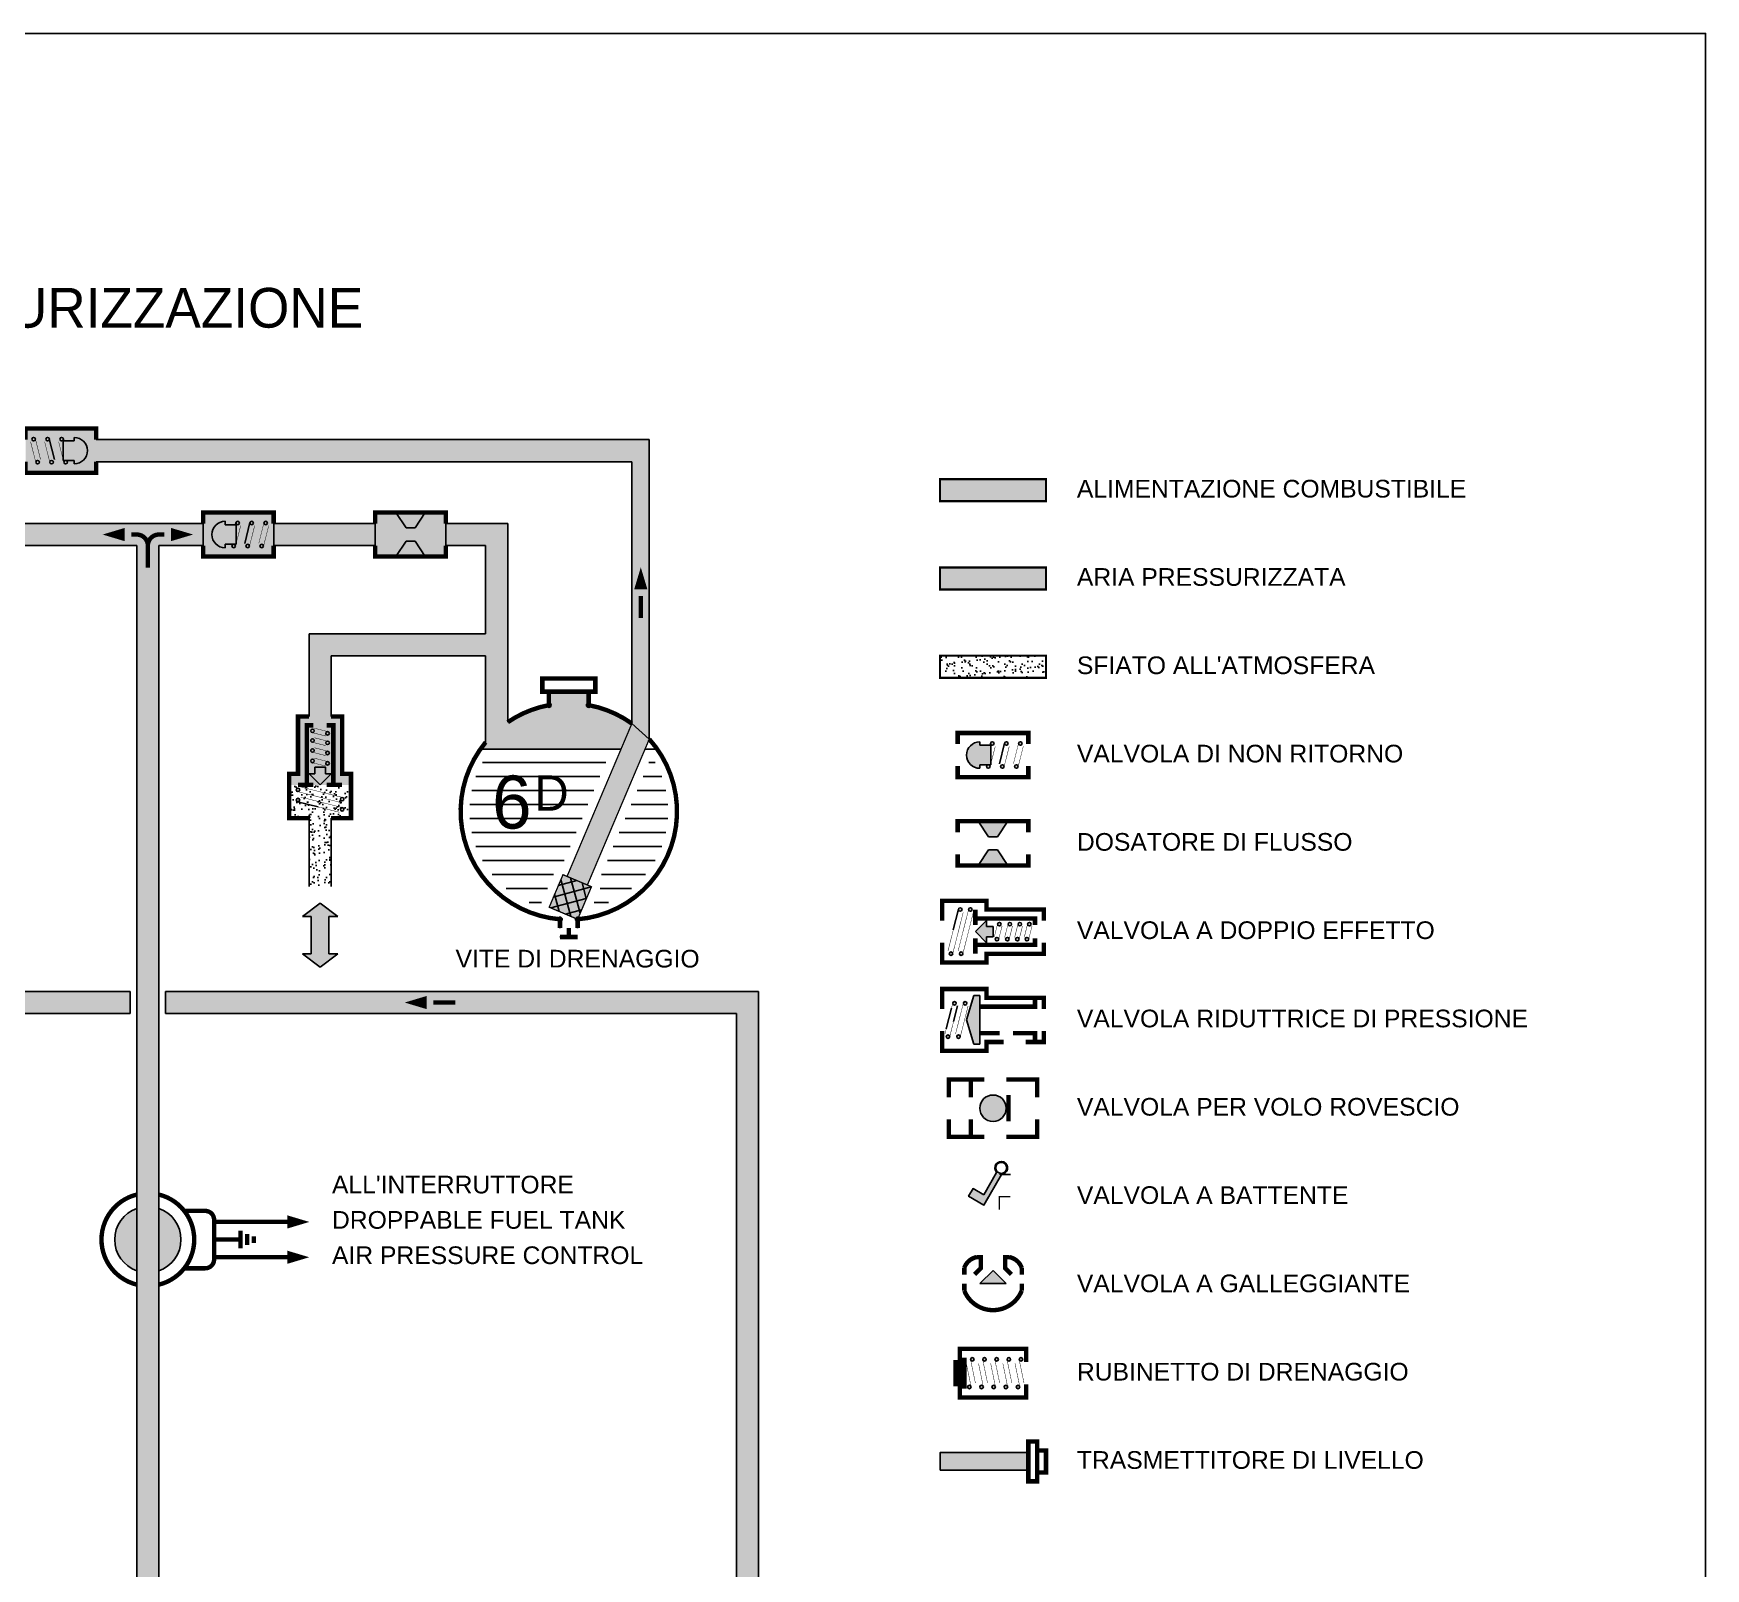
# Model space of a CAD drawing. Header units: millimetres. Extents: x 0 to 1060, y 0 to 730.
# Drawn here: x 681.3 to 1060, y 382.3 to 730 of the extents above; entities that cross this region are included whole.
import ezdxf
from ezdxf.enums import TextEntityAlignment as Align

# ---------------------------------------------------------------- set-up
doc = ezdxf.new("R2010")
doc.units = ezdxf.units.MM
doc.layers.add('ALIMENTAZIONE COMBUSTIBILE', color=1, linetype='Continuous')
doc.layers.add('ARIA PRESSURIZZATA', color=4, linetype='Continuous')
doc.styles.add('BOLT', font='FRADMCN.TTF', dxfattribs={"height": 4})
doc.styles.add('testo', font='ARIAL.TTF', dxfattribs={"height": 4})
doc.styles.add('TITOLO', font='', dxfattribs={"height": 4})
doc.styles.get('TITOLO').set_extended_font_data('Baskerville Old Face')
pattern_1 = [(307.5, (415.2522, 1375.854), (2.447066, 0.0800016), [0, -1.9304, 0, -2.159, 0, -2.06375]), (277.5, (415.2522, 1375.854), (3.584126, -2.247616), [0, -1.0414, 0, -1.7399, 0, -0.66675]), (237.5, (415.2522, 1377.4161), (0.007186, -3.954962), [0, -0.635, 0, -2.286, 0, -2.9845]), (227.5, (415.2522, 1377.416), (1.114647, -3.817782), [0, -0.3175, 0, -1.4986, 0, -1.7145])]

# ---------------------------------------------------------------- blocks, each defined once
blk = doc.blocks.new('VALVOLA DI NON RITORNO')
h = blk.add_hatch(color=256)
h.paths.add_polyline_path([(7.5, 2.2), (5, 2.2), (5, 3, 1), (5, -3), (5, -2.2), (7.46, -2.2), (7.5, -2.03)])
h.paths.add_polyline_path([(7.44, 2.6, 1), (8.24, 2.6, 1)])
h.paths.add_polyline_path([(7.34, -2.6, 1), (6.54, -2.6, 1)], flags=17)
h.paths.add_polyline_path([(10.52, -2.6, 1), (9.72, -2.6, 1)])
h.paths.add_polyline_path([(10.62, 2.6, 1), (11.42, 2.6, 1)])
h.paths.add_polyline_path([(13.79, 2.6, 1), (14.59, 2.6, 1)])
h.paths.add_polyline_path([(13.69, -2.6, 1), (12.89, -2.6, 1)])
for p, q in [((5, 3), (5, 2.2)), ((5, 2.2), (7.5, 2.2)), ((7.46, 2.7), (7.33, 2.2)), ((7.5, 2.2), (7.5, -2.2)), ((10.63, 2.7), (9.44, -2)), ((5, -2.2), (7.5, -2.2)), ((5, -2.2), (5, -3))]:
    blk.add_line(p, q)
for points, const_width in [([(0, 2.5), (0, 5), (16, 5), (16, 2.5)], 1), ([(7.46, 2.7), (7.33, 2.2)], 0.1), ([(7.33, -2.7), (8.52, 2)], 0.1), ([(10.63, 2.7), (9.44, -2)], 0.1), ([(10.5, -2.7), (11.69, 2)], 0.1), ([(13.8, 2.7), (12.62, -2)], 0.1), ([(13.68, -2.7), (14.87, 2)], 0.1), ([(0, -2.5), (0, -5), (16, -5), (16, -2.5)], 1)]:
    blk.add_lwpolyline(points, dxfattribs=dict(const_width=const_width))
for centre in [(7.84, 2.6), (11.02, 2.6), (14.19, 2.6), (6.94, -2.6), (10.12, -2.6), (13.29, -2.6)]:
    blk.add_circle(centre, 0.4)
blk.add_arc((5, 0), 3, 90, 270)
blk = doc.blocks.new('DOSATORE DI FLUSSO')
h = blk.add_hatch(color=256)
h.paths.add_polyline_path([(11.33, 5), (4.67, 5), (7, 1.5), (9, 1.5)])
h.paths.add_polyline_path([(7, -1.5), (4.67, -5), (11.33, -5), (9, -1.5)])
for p, q in [((4.67, 5), (7, 1.5)), ((9, 1.5), (11.33, 5)), ((7, 1.5), (9, 1.5)), ((4.67, -5), (7, -1.5)), ((7, -1.5), (9, -1.5)), ((9, -1.5), (11.33, -5))]:
    blk.add_line(p, q)
at = {"const_width": 1}
for points in [[(0, 2.5), (0, 5), (16, 5), (16, 2.5)], [(0, -2.5), (0, -5), (16, -5), (16, -2.5)]]:
    blk.add_lwpolyline(points, dxfattribs=at)
blk = doc.blocks.new('VALVOLA A DOPPIO EFFETTO')
h = blk.add_hatch(color=256)
h.paths.add_polyline_path([(4.48, 5, 1), (3.68, 5, 1)])
h.paths.add_polyline_path([(6.78, 5, 1), (5.98, 5, 1)])
h.paths.add_polyline_path([(4.68, -5, 1), (3.88, -5, 1)])
h.paths.add_polyline_path([(2.38, -5, 1), (1.58, -5, 1)])
blk.add_hatch(color=256).paths.add_polyline_path([(10, -1.2), (11.5, -1.2), (11.5, 0), (11.5, 1.2), (10, 1.2), (10, 2.5), (7.5, 0), (10, -2.5)])
h = blk.add_hatch(color=256)
h.paths.add_polyline_path([(13.34, 1.7, 1), (12.54, 1.7, 1)])
h.paths.add_polyline_path([(15.71, 1.7, 1), (14.91, 1.7, 1)])
h.paths.add_polyline_path([(17.97, 1.7, 1), (17.17, 1.7, 1)])
h.paths.add_polyline_path([(20.14, 1.7, 1), (19.34, 1.7, 1)])
h.paths.add_polyline_path([(19.58, -1.7, 1), (18.78, -1.7, 1)])
h.paths.add_polyline_path([(17.42, -1.7, 1), (16.62, -1.7, 1)])
h.paths.add_polyline_path([(15.15, -1.7, 1), (14.35, -1.7, 1)])
h.paths.add_polyline_path([(12.79, -1.7, 1), (11.99, -1.7, 1)])
for p, q in [((3.7, 5.1), (2.51, 0.4)), ((7.5, 0), (10, 2.5)), ((10, 2.5), (10, 1.2)), ((10, 1.2), (11.5, 1.2)), ((11.5, 1.2), (11.5, 0)), ((11.5, -1.2), (11.5, 0)), ((7.5, 0), (10, -2.5)), ((10, -1.2), (11.5, -1.2)), ((10, -2.5), (10, -1.2))]:
    blk.add_line(p, q)
for points, const_width in [([(0, 2.5), (0, 7), (10, 7), (10, 5), (23, 5), (23, 2.5)], 1), ([(3.7, 5.1), (1.3, -4.4)], 0.1), ([(2.38, -5), (4.76, 4.4)], 0.1), ([(5.99, 5.1), (3.59, -4.4)], 0.1), ([(4.68, -5), (7.05, 4.4)], 0.1), ([(7.5, 5), (7.5, 5), (7.5, 5), (7.5, 3), (21, 3), (21, 1.5)], 1), ([(7.5, 3), (7.5, 1.5)], 1), ([(12.55, 1.8), (11.77, -1.3)], 0.1), ([(12.77, -1.8), (13.56, 1.3)], 0.1), ([(14.92, 1.8), (14.14, -1.3)], 0.1), ([(15.14, -1.8), (15.92, 1.3)], 0.1), ([(17.18, 1.8), (16.4, -1.3)], 0.1), ([(17.4, -1.8), (18.19, 1.3)], 0.1), ([(19.35, 1.8), (18.57, -1.3)], 0.1), ([(19.57, -1.8), (20.35, 1.3)], 0.1), ([(0, -2.5), (0, -7), (10, -7), (10, -5), (23, -5), (23, -2.5)], 1), ([(7.5, -5), (7.5, -5), (7.5, -5), (7.5, -3), (21, -3), (21, -1.5)], 1), ([(7.5, -3), (7.5, -1.5)], 1)]:
    blk.add_lwpolyline(points, dxfattribs=dict(const_width=const_width))
for centre in [(4.08, 5), (6.38, 5), (12.94, 1.7), (15.31, 1.7), (17.57, 1.7), (19.74, 1.7), (12.39, -1.7), (14.75, -1.7), (17.02, -1.7), (19.18, -1.7), (1.98, -5), (4.28, -5)]:
    blk.add_circle(centre, 0.4)
blk = doc.blocks.new('VALVOLA RIDUTTRICE DI PRESSIONE')
h = blk.add_hatch(color=256)
h.paths.add_polyline_path([(2.39, 3.77, 1), (3.19, 3.77, 1)])
h.paths.add_polyline_path([(5.59, 3.77, 1), (4.79, 3.77, 1)])
h.paths.add_polyline_path([(4.09, -3.77, 1), (3.29, -3.77, 1)])
h.paths.add_polyline_path([(1.69, -3.77, 1), (0.89, -3.77, 1)])
blk.add_hatch(color=256).paths.add_polyline_path([(8.5, 0), (8.5, 5.5), (7.13, 5.5), (5.48, 0), (7.13, -5.5), (8.5, -5.5)])
for p, q in [((5.48, 0), (7.13, 5.5)), ((7.13, 5.5), (8.5, 5.5)), ((8.5, 5.5), (8.5, 0)), ((2.1, 2.7), (0.92, -2)), ((2.57, -0.35), (3.46, 3.17)), ((5.48, 0), (7.13, -5.5)), ((8.5, -5.5), (8.5, 0)), ((7.13, -5.5), (8.5, -5.5))]:
    blk.add_line(p, q)
for points, const_width in [([(0, 2.5), (0, 7), (10, 7), (10, 5), (23, 5), (23, 2.5)], 1), ([(2.4, 3.87), (0.62, -3.17)], 0.1), ([(4.8, 3.87), (3.02, -3.17)], 0.1), ([(8.5, 3), (8.5, 3), (8.5, 3), (8.5, 3), (21, 3), (21, 5)], 1), ([(1.68, -3.87), (3.46, 3.17)], 0.1), ([(4.08, -3.87), (5.86, 3.17)], 0.1), ([(0, -2.5), (0, -7), (10, -7), (10, -5), (13.9, -5)], 1), ([(8.5, -3), (8.5, -3), (8.5, -3), (8.5, -3), (13, -3)], 1), ([(16, -3), (21, -3), (21, -5)], 1), ([(18.9, -5), (23, -5), (23, -2.5)], 1)]:
    blk.add_lwpolyline(points, dxfattribs=dict(const_width=const_width))
for centre in [(2.79, 3.77), (5.19, 3.77), (1.29, -3.77), (3.69, -3.77)]:
    blk.add_circle(centre, 0.4)
blk = doc.blocks.new('VALVOLA PER VOLO ROVESCIO')
blk.add_hatch(color=256).paths.add_polyline_path([(7, 0, 1), (13, 0, 1)])
at = {"const_width": 1}
for points in [[(0, 2.5), (0, 6.5), (8, 6.5)], [(5, 2.5), (5, 6.46)], [(13, 6.5), (20, 6.5), (20, 2.5)], [(13.5, 3), (13.5, -3)], [(0, -2.5), (0, -6.5), (8, -6.5)], [(5, -2.5), (5, -6.46)], [(13, -6.5), (20, -6.5), (20, -2.5)]]:
    blk.add_lwpolyline(points, dxfattribs=at)
blk.add_circle((10, 0), 3)
blk = doc.blocks.new('VALVOLA A BATTENTE')
h = blk.add_hatch(color=256)
h.paths.add_polyline_path([(-6.04, 0.4), (-8.46, 1.8), (-9.46, 0.07), (-6, -1.93), (-2, 5), (-2.06, 5.04, 4.891271), (-3.11, 5.47)])
h.paths.add_polyline_path([(-3.32, 6.49, -1), (-0.82, 6.49, -1)], flags=16)
blk.add_line((-2, 5), (0, 5))
for points in [[(-2.06, 5.04), (-2, 5), (-6, -1.93), (-7.04, -1.33)], [(-6.04, 0.4), (-3.11, 5.47)], [(-6.04, 0.4), (-8.46, 1.8), (-9.46, 0.07), (-6, -1.93), (-5, -0.2)]]:
    blk.add_lwpolyline(points)
at = {"const_width": 0.3}
blk.add_lwpolyline([(0, 5), (-2.48, 5)], dxfattribs=at)
blk.add_lwpolyline([(0, 0, 0.3, 0.3, 0), (-2.48, 0, 0.3, 0.3, 0), (-2.48, -3, 0, 0, 0)], format="xyseb")
blk.add_circle((-2.07, 6.49), 1.25)
blk.add_arc((-2.07, 6.49), 1.45, 270.4503, 224.2317)
blk = doc.blocks.new('RUBINETTO DI DRENAGGIO')
h = blk.add_hatch(color=256)
h.paths.add_polyline_path([(3.21, 3.12, 1), (2.41, 3.12, 1)])
h.paths.add_polyline_path([(2.55, -3.12, 1), (1.75, -3.12, 1)])
h.paths.add_polyline_path([(5.31, -3.12, 1), (4.51, -3.12, 1)])
h.paths.add_polyline_path([(8.06, -3.12, 1), (7.26, -3.12, 1)])
h.paths.add_polyline_path([(10.02, -3.12, 1), (10.82, -3.12, 1)])
h.paths.add_polyline_path([(12.77, -3.12, 1), (13.57, -3.12, 1)])
h.paths.add_polyline_path([(13.43, 3.12, 1), (14.23, 3.12, 1)])
h.paths.add_polyline_path([(10.67, 3.12, 1), (11.47, 3.12, 1)])
h.paths.add_polyline_path([(8.72, 3.12, 1), (7.92, 3.12, 1)])
h.paths.add_polyline_path([(5.96, 3.12, 1), (5.16, 3.12, 1)])
for p, q in [((0, 5.5), (15, 5.5)), ((-0.23, -3.04), (-1.32, 2.24)), ((0, -5.5), (15, -5.5))]:
    blk.add_line(p, q)
for points, const_width in [([(0, 0), (0, 5.5), (15, 5.5), (15, 2.5)], 1), ([(1, 0), (1, 3.5)], 1), ([(-1, 0), (-1, 3)], 1), ([(-1, 0), (-1, -3)], 1), ([(0, 0), (0, -5.5), (15, -5.5), (15, -2.5)], 1), ([(1, 0), (1, -3.5)], 1), ([(2.54, -3.04), (1.45, 2.24)], 0.1), ([(2.42, 3.04), (3.51, -2.24)], 0.1), ([(5.3, -3.04), (4.21, 2.24)], 0.1), ([(5.17, 3.04), (6.26, -2.24)], 0.1), ([(8.05, -3.04), (6.96, 2.24)], 0.1), ([(7.92, 3.04), (9.01, -2.24)], 0.1), ([(10.81, -3.04), (9.72, 2.24)], 0.1), ([(10.68, 3.04), (11.77, -2.24)], 0.1), ([(13.56, -3.04), (12.47, 2.24)], 0.1), ([(13.43, 3.04), (14.52, -2.24)], 0.1)]:
    blk.add_lwpolyline(points, dxfattribs=dict(const_width=const_width))
for centre in [(2.81, 3.12), (5.56, 3.12), (8.32, 3.12), (11.07, 3.12), (13.83, 3.12), (2.15, -3.12), (4.91, -3.12), (7.66, -3.12), (10.42, -3.12), (13.17, -3.12)]:
    blk.add_circle(centre, 0.4)
blk = doc.blocks.new('TRASMETTITORE DI LIVELLO')
blk.add_hatch(color=256).paths.add_polyline_path([(0, 2), (-20, 2), (-20, -2), (0, -2)])
at = {"const_width": 1}
for points in [[(0, -4.5), (2, -4.5), (2, 4.5), (0, 4.5)], [(2, -2.5), (4, -2.5), (4, 2.5), (2, 2.5)]]:
    blk.add_lwpolyline(points, close=True, dxfattribs=at)
blk.add_lwpolyline([(-20, -2), (0, -2), (0, 2), (-20, 2)], close=True)
blk = doc.blocks.new('6')
for points in [[(14.83, 8.41, 0.414214), (14.33, 8.91), (14.33, 8.41, 0.005102), (13.84, 8.31, 0.906995)], [(23.82, 8.31, 0.005102), (23.33, 8.41), (23.33, 8.91, 0.414214), (22.83, 8.41, 0.906995)], [(16.33, -40.04, 0.005102), (16.83, -40.09), (16.83, -40.59, 0.414214), (17.33, -40.09, 0.955061)], [(20.33, -40.09, 0.414214), (20.83, -40.59), (20.83, -40.09, 0.005102), (21.33, -40.04, 0.955061)]]:
    blk.add_hatch(color=256).paths.add_polyline_path(points)
h = blk.add_hatch()
h.set_pattern_fill('ANSI37', color=256, scale=0.7, angle=60, style=0)
h.set_pattern_definition([(105, (95.9834, -171.717), (-2.14677, -0.575225), []), (195, (95.9834, -171.717), (0.575225, -2.14677), [])])
h.paths.add_polyline_path([(23.92, -32.72), (17.48, -29.99), (14.35, -37.36), (20.34, -39.89, -0.414214), (20.99, -39.63)])
at = {"layer": 'ALIMENTAZIONE COMBUSTIBILE'}
h = blk.add_hatch(color=256, dxfattribs=at)
h.paths.add_polyline_path([(37.05, 0.71, 0.054073), (33.11, 4.24), (18.43, -30.38), (23.03, -32.33)])
h.paths.add_polyline_path([(23.96, -32.72), (17.51, -29.99), (14.39, -37.36), (20.37, -39.89, -0.414214), (21.03, -39.63)])
h = blk.add_hatch(dxfattribs=at)
h.set_pattern_fill('ANSI31', color=256, angle=315, style=0)
h.set_pattern_definition([(0, (95.9834, -171.717), (1e-15, 3.175), [])])
h.paths.add_polyline_path([(28.49, -1.54), (1.32, -1.54, 0.531587), (12.28, -37.2), (16.45, -27.37), (17.37, -27.76)])
h.paths.add_polyline_path([(37.56, -3.2), (25.66, -31.27), (26.58, -31.66), (24.08, -37.55, 0.521507)])
at = {"layer": 'ARIA PRESSURIZZATA'}
for points in [[(22.84, 8.5, -0.363974), (23.33, 8.91), (23.33, 11.46), (14.33, 11.46), (14.33, 8.91, -0.363974), (14.82, 8.5, -0.082342)], [(33.11, 4.24, 0.104636), (23.82, 8.31, -0.989847), (22.84, 8.5, 0.082342), (14.82, 8.5, -0.989847), (13.84, 8.31, 0.099019), (5, 4.55, 0.089282), (-1.18, -1.54), (30.66, -1.54)]]:
    blk.add_hatch(color=256, dxfattribs=at).paths.add_polyline_path(points)
for p, q in [((23.33, 11.46), (23.33, 8.41)), ((-1.18, -1.54), (30.66, -1.54)), ((36.09, -1.54), (38.85, -1.54)), ((16.83, -40.09), (16.83, -42.1)), ((20.83, -40.09), (20.83, -42.1)), ((20.83, -40.09), (20.83, -42.1)), ((16.83, -44.1), (20.83, -44.1)), ((18.83, -44.1), (18.83, -42.1))]:
    blk.add_line(p, q)
at = {"const_width": 1}
for points in [[(14.33, 11.46), (14.33, 8.41, 0.104174), (5, 4.55)], [(23.33, 11.46), (23.33, 8.41, -0.109797), (33.11, 4.24)], [(0, 0, 0.607317), (16.83, -40.09), (16.83, -42.1)], [(37.05, 0.71, -0.620571), (20.83, -40.09), (20.83, -42.1)]]:
    blk.add_lwpolyline(points, format="xyb", dxfattribs=at)
for points, const_width in [([(12.83, 11.46), (24.83, 11.46), (24.83, 14.46), (12.83, 14.46)], 1), ([(14.39, -37.36), (20.83, -40.09), (23.96, -32.72), (17.51, -29.99)], 0.3)]:
    blk.add_lwpolyline(points, close=True, dxfattribs=dict(const_width=const_width))
for points, const_width in [([(33.11, 4.24), (18.43, -30.38)], 0.3), ([(37.05, 0.71), (23.03, -32.33)], 0.3), ([(18.83, -42.1), (18.83, -44.1)], 1), ([(16.83, -44.1), (20.83, -44.1)], 1)]:
    blk.add_lwpolyline(points, dxfattribs=dict(const_width=const_width))
for centre in [(14.33, 8.41), (23.33, 8.41), (16.83, -40.09), (20.83, -40.09)]:
    blk.add_circle(centre, 0.5)
for start, end in [(54.353, 79.4162), (140.2336, 265.3176), (274.6824, 41.9726), (274.6824, 39.7664)]:
    blk.add_arc((18.83, -15.67), 24.5, start, end)
blk = doc.blocks.new("ALL'INTERRUTTORE...")
h = blk.add_hatch(color=256)
h.paths.add_polyline_path([(0, 0, 0.707107), (0, -14.14)])
h.paths.add_polyline_path([(5, 0), (5, -14.14, 0.707107)])
for p, q in [((0, -14.14), (0, 0)), ((5, -14.14), (5, 0))]:
    blk.add_line(p, q)
at = {"const_width": 1}
for points in [[(0, 3.13, 0.784465), (0, -17.27)], [(5, -17.27, 0.784465), (5, 3.13, 0.784465)], [(10.75, -0.57), (15.5, -0.57, -0.414214), (17.5, -2.57), (17.5, -11.57, -0.414214), (15.5, -13.57), (10.75, -13.57)]]:
    blk.add_lwpolyline(points, format="xyb", dxfattribs=at)
for points in [[(17.5, -3.07), (34.06, -3.07)], [(17.5, -7.07), (23.5, -7.07)], [(23.5, -9.07), (23.5, -5.07)], [(25, -8.32), (25, -5.82)], [(26.5, -7.82), (26.5, -6.32)], [(17.5, -11.07), (34.06, -11.07)]]:
    blk.add_lwpolyline(points, dxfattribs=at)
for points in [[(34.06, -3.07, 3, 0, 0), (39.06, -3.07, 0, 0, 0)], [(34.06, -11.07, 3, 0, 0), (39.06, -11.07, 0, 0, 0)]]:
    blk.add_lwpolyline(points, format="xyseb")
for start, end in [(109.4712, 250.5288), (289.4712, 70.5288)]:
    blk.add_arc((2.5, -7.07), 7.5, start, end)
blk = doc.blocks.new('VALVOLA A GALLEGGIANTE')
blk.add_hatch(color=256).paths.add_polyline_path([(-0.25, -6), (5.75, -6), (2.75, -3)])
for p, q in [((-0.25, -6), (2.75, -3)), ((2.75, -3), (5.75, -6)), ((-0.25, -6), (5.75, -6))]:
    blk.add_line(p, q)
at = {"const_width": 1}
for points in [[(-1.41, -3.91), (0, -2.5), (0, 0), (-1, 0, 0.259924), (-3.75, -2.4), (-3.75, -4)], [(6.91, -3.91), (5.5, -2.5), (5.5, 0), (6.5, 0, -0.259924), (9.25, -2.4), (9.25, -4)], [(-3.75, -6), (-3.75, -7.6, 0.677219), (9.25, -7.6), (9.25, -6)]]:
    blk.add_lwpolyline(points, format="xyb", dxfattribs=at)

msp = doc.modelspace()

# ---------------------------------------------------------------- hatches: boundary and pattern name
at = {"layer": 'ALIMENTAZIONE COMBUSTIBILE'}
h = msp.add_hatch(color=256, dxfattribs=at)
h.paths.add_polyline_path([(695.57, 640.5), (695.57, 638), (695.57, 633), (695.57, 630.5), (679.57, 630.5), (679.57, 633), (679.57, 638), (679.57, 640.5)])
h.paths.add_polyline_path([(685.46, 632.5, 1), (685.46, 633.3, 1)], flags=16)
h.paths.add_polyline_path([(681.38, 638.5, 1), (681.38, 637.7, 1)], flags=16)
h.paths.add_polyline_path([(682.28, 633.3, 1), (682.28, 632.5, 1)], flags=16)
h.paths.add_polyline_path([(684.55, 638.5, 1), (684.55, 637.7, 1)], flags=16)
h.paths.add_polyline_path([(687.73, 637.7, -1), (687.73, 638.5, -1)], flags=16)
h.paths.add_polyline_path([(688.07, 633.3), (688.12, 633.3), (688.24, 632.8, 0.343453), (688.63, 632.5, 1), (688.63, 633.3), (690.57, 633.3), (690.57, 632.5, 1), (690.57, 638.5), (690.57, 637.7), (688.07, 637.7)], flags=16)
for points in [[(820.8, 638), (695.57, 638), (695.57, 633), (816.86, 633), (816.86, 573.69), (820.8, 570.16)], [(910.64, 629.06), (886.64, 629.06), (886.64, 624.06), (910.64, 624.06)]]:
    msp.add_hatch(color=256, dxfattribs=at).paths.add_polyline_path(points)
at = {"layer": 'ARIA PRESSURIZZATA'}
h = msp.add_hatch(color=256, dxfattribs=at)
h.paths.add_polyline_path([(719.75, 621.5), (719.75, 619), (719.75, 614), (719.75, 611.5), (735.75, 611.5), (735.75, 614), (735.75, 619), (735.75, 621.5)])
h.paths.add_polyline_path([(729.87, 613.5, -1), (729.87, 614.3, -1)], flags=16)
h.paths.add_polyline_path([(733.94, 619.5, -1), (733.94, 618.7, -1)], flags=16)
h.paths.add_polyline_path([(733.04, 614.3, -1), (733.04, 613.5, -1)], flags=16)
h.paths.add_polyline_path([(730.77, 619.5, -1), (730.77, 618.7, -1)], flags=16)
h.paths.add_polyline_path([(727.6, 618.7, 1), (727.6, 619.5, 1)], flags=16)
h.paths.add_polyline_path([(727.25, 614.3), (727.21, 614.3), (727.08, 613.8, -0.343453), (726.69, 613.5, -1), (726.69, 614.3), (724.75, 614.3), (724.75, 613.5, -1), (724.75, 619.5), (724.75, 618.7), (727.25, 618.7)], flags=16)
for points in [[(763.42, 621.5), (758.75, 621.5), (758.75, 619), (758.75, 614), (758.75, 611.5), (763.42, 611.5), (765.75, 615), (767.75, 615), (770.09, 611.5), (774.75, 611.5), (774.75, 614), (774.75, 619), (774.75, 621.5), (770.09, 621.5), (767.75, 618), (765.75, 618)], [(709.75, 614), (719.75, 614), (719.75, 619), (671.07, 619), (671.07, 614), (704.75, 614), (704.75, 345), (839.07, 345), (839.07, 350), (709.75, 350)], [(735.75, 619), (735.75, 614), (758.75, 614), (758.75, 619)], [(788.75, 619), (774.75, 619), (774.75, 614), (783.75, 614), (783.75, 594), (743.75, 594), (743.75, 575.29), (748.75, 575.29), (748.75, 589), (783.75, 589), (783.75, 569.45), (788.75, 574)], [(910.64, 604.06), (910.64, 609.06), (886.64, 609.06), (886.64, 604.06)], [(749.25, 559.79), (751.25, 559.79), (753.25, 559.79), (753.25, 562.29), (751.25, 562.29), (751.25, 575.29), (748.75, 575.29), (743.75, 575.29), (741.25, 575.29), (741.25, 562.29), (739.25, 562.29), (739.25, 559.79), (741.25, 559.79), (743.25, 559.79), (743.25, 573.29), (744.75, 573.29), (747.75, 573.29), (749.25, 573.29)], [(748.25, 530.01), (750.25, 530.01), (746.25, 533.01), (742.25, 530.01), (744.25, 530.01), (744.25, 521.51), (742.25, 521.51), (746.25, 518.51), (750.25, 521.51), (748.25, 521.51)], [(703.25, 513), (671.07, 513), (671.07, 508), (703.25, 508)], [(918.57, 370), (845.57, 370), (845.57, 513), (711.25, 513), (711.25, 508), (840.57, 508), (840.57, 271.5), (845.57, 271.5), (845.57, 365), (918.57, 365)]]:
    msp.add_hatch(color=256, dxfattribs=at).paths.add_polyline_path(points)
h = msp.add_hatch(dxfattribs=at)
h.set_pattern_fill('AR-SAND', color=256, scale=0.05, style=0)
h.paths.add_polyline_path([(910.64, 584.06), (910.64, 589.06), (886.64, 589.06), (886.64, 584.06)])
h = msp.add_hatch(color=256, dxfattribs=at)
h.paths.add_polyline_path([(747.1, 566.54), (749.25, 566.54), (749.25, 573.29), (747.75, 573.29), (744.75, 573.29), (743.25, 573.29), (743.25, 566.54), (747.1, 566.54), (744.45, 567.21, -0.883332), (744.55, 567.99, -1), (744.55, 567.19, -0.061948), (744.45, 567.21)])
h.paths.add_polyline_path([(747.95, 566.64, -1), (747.95, 567.44, -1)], flags=16)
h.paths.add_polyline_path([(744.55, 570.26, -1), (744.55, 569.46, -1)], flags=17)
h.paths.add_polyline_path([(747.95, 569.7, -1), (747.95, 568.9, -1)], flags=16)
h.paths.add_polyline_path([(744.55, 572.42, -1), (744.55, 571.62, -1)], flags=17)
h.paths.add_polyline_path([(747.95, 571.87, -1), (747.95, 571.07, -1)], flags=16)
h = msp.add_hatch(color=256, dxfattribs=at)
h.paths.add_polyline_path([(748.75, 562.29), (746.25, 559.79), (747.75, 559.79), (749.25, 559.79), (749.25, 566.54), (743.25, 566.54), (743.25, 559.79), (744.75, 559.79), (746.25, 559.79), (743.75, 562.29), (745.05, 562.29), (745.05, 563.79), (746.25, 563.79), (747.45, 563.79), (747.45, 562.29)])
h.paths.add_polyline_path([(744.55, 565.63, -1), (744.55, 564.83, -1)], flags=16)
h.paths.add_polyline_path([(747.95, 565.07, -1), (747.95, 564.27, -1)], flags=16)
h = msp.add_hatch(dxfattribs=at)
h.set_pattern_fill('AR-SAND', color=256, scale=0.05, angle=-90, style=0)
h.set_pattern_definition(pattern_1)
h.paths.add_polyline_path([(748.75, 552.29), (753.25, 552.29), (753.25, 559.79), (751.25, 559.79), (749.25, 559.79), (747.75, 559.79), (744.75, 559.79), (743.25, 559.79), (741.25, 559.79), (739.25, 559.79), (739.25, 552.29), (743.75, 552.29)])
h.paths.add_polyline_path([(741.25, 556.77, -1), (741.25, 555.97, -1)], flags=16)
h.paths.add_polyline_path([(751.25, 554.67, -1), (751.25, 553.87, -1)], flags=16)
h.paths.add_polyline_path([(741.25, 559.07, -1), (741.25, 558.27, -1)], flags=16)
h.paths.add_polyline_path([(751.25, 556.97, -1), (751.25, 556.17, -1)], flags=16)
h = msp.add_hatch(dxfattribs=at)
h.set_pattern_fill('AR-SAND', color=256, scale=0.05, angle=-90, style=0)
h.set_pattern_definition(pattern_1)
h.paths.add_polyline_path([(743.75, 536.79), (748.75, 536.79), (748.75, 552.29), (743.75, 552.29)])

# ---------------------------------------------------------------- linework, layer by layer
msp.add_lwpolyline([(0, 0), (1060, 0), (1060, 730), (0, 730)], close=True)
for points in [[(702, 616.5, 3, 0, 0), (697, 616.5, 0, 0, 0)], [(712.5, 616.5, 3, 0, 0), (717.5, 616.5, 0, 0, 0)], [(818.88, 604.08, 3, 0, 0), (818.88, 609.08, 0, 0, 0)], [(770.41, 510.5, 3, 0, 0), (765.41, 510.5, 0, 0, 0)]]:
    msp.add_lwpolyline(points, format="xyseb")
at = {"const_width": 1}
for points in [[(704.75, 616.5), (703.5, 616.5)], [(707.25, 614), (707.25, 609)], [(709.75, 616.5), (711, 616.5)], [(818.88, 597.58), (818.88, 602.58)], [(776.91, 510.5), (771.91, 510.5)]]:
    msp.add_lwpolyline(points, dxfattribs=at)
for points in [[(707.25, 614, 0.414214), (704.75, 616.5)], [(707.25, 614, -0.414214), (709.75, 616.5)]]:
    msp.add_lwpolyline(points, format="xyb", dxfattribs=at)
at = {"layer": 'ALIMENTAZIONE COMBUSTIBILE'}
for p, q in [((695.57, 638), (820.8, 638)), ((820.8, 570.16), (820.8, 638)), ((695.57, 633), (816.86, 633)), ((816.86, 573.69), (816.86, 633)), ((816.86, 573.69), (820.8, 570.16))]:
    msp.add_line(p, q, dxfattribs=at)
at = {"layer": 'ALIMENTAZIONE COMBUSTIBILE', "const_width": 0.5}
msp.add_lwpolyline([(886.64, 624.06), (910.64, 624.06), (910.64, 629.06), (886.64, 629.06)], close=True, dxfattribs=at)
at = {"layer": 'ARIA PRESSURIZZATA'}
for p, q in [((719.75, 619), (671.07, 619)), ((671.07, 619), (703.25, 619)), ((719.75, 614), (719.75, 619)), ((735.75, 614), (735.75, 619)), ((735.75, 614), (735.75, 619)), ((735.75, 619), (758.75, 619)), ((735.75, 614), (735.75, 619)), ((758.75, 619), (758.75, 614)), ((788.75, 619), (774.75, 619)), ((774.75, 619), (774.75, 614)), ((788.75, 619), (788.75, 574)), ((671.07, 614), (704.75, 614)), ((704.75, 345), (704.75, 614)), ((709.75, 350), (709.75, 614)), ((709.75, 614), (719.75, 614)), ((709.75, 614), (719.75, 614)), ((758.75, 614), (735.75, 614)), ((774.75, 614), (783.75, 614)), ((783.75, 614), (783.75, 594)), ((743.75, 594), (783.75, 594)), ((743.75, 594), (743.75, 575.29)), ((748.75, 589), (783.75, 589)), ((748.75, 589), (748.75, 575.29)), ((783.75, 589), (783.75, 569.45)), ((743.75, 552.29), (743.75, 536.79)), ((748.75, 552.29), (748.75, 536.79)), ((746.25, 533.01), (742.25, 530.01)), ((750.25, 530.01), (746.25, 533.01)), ((742.25, 530.01), (744.25, 530.01)), ((744.25, 521.51), (744.25, 530.01)), ((748.25, 530.01), (748.25, 521.51)), ((748.25, 530.01), (750.25, 530.01)), ((746.25, 518.51), (742.25, 521.51)), ((742.25, 521.51), (744.25, 521.51)), ((750.25, 521.51), (746.25, 518.51)), ((748.25, 521.51), (750.25, 521.51)), ((671.07, 513), (703.25, 513)), ((703.25, 508), (703.25, 513)), ((711.25, 513), (845.57, 513)), ((711.25, 508), (711.25, 513)), ((845.57, 370), (845.57, 513)), ((671.07, 508), (703.25, 508)), ((711.25, 508), (840.57, 508)), ((840.57, 508), (840.57, 271.5))]:
    msp.add_line(p, q, dxfattribs=at)
at = {"layer": 'ARIA PRESSURIZZATA', "const_width": 0.5}
for points in [[(886.64, 604.06), (910.64, 604.06), (910.64, 609.06), (886.64, 609.06)], [(886.64, 584.06), (910.64, 584.06), (910.64, 589.06), (886.64, 589.06)]]:
    msp.add_lwpolyline(points, close=True, dxfattribs=at)

# ---------------------------------------------------------------- block references
at = {"xscale": -1}
msp.add_blockref('VALVOLA DI NON RITORNO', (695.57, 635.5), dxfattribs=at)
for name, p in [('VALVOLA DI NON RITORNO', (719.75, 616.5)), ('DOSATORE DI FLUSSO', (758.75, 616.5)), ('6', (783.75, 569.45)), ('VALVOLA DI NON RITORNO', (890.64, 566.56)), ('DOSATORE DI FLUSSO', (890.64, 546.56)), ('VALVOLA A DOPPIO EFFETTO', (887.14, 526.56)), ('VALVOLA RIDUTTRICE DI PRESSIONE', (887.14, 506.56)), ('VALVOLA PER VOLO ROVESCIO', (888.64, 486.56)), ('VALVOLA A BATTENTE', (902.57, 466.56)), ("ALL'INTERRUTTORE...", (704.75, 463.88)), ('VALVOLA A GALLEGGIANTE', (895.89, 452.83)), ('RUBINETTO DI DRENAGGIO', (891.14, 426.56)), ('TRASMETTITORE DI LIVELLO', (906.64, 406.56))]:
    msp.add_blockref(name, p)
at = {"rotation": 89.99999999999999}
msp.add_blockref('VALVOLA A DOPPIO EFFETTO', (746.25, 552.29), dxfattribs=at)

# ---------------------------------------------------------------- texts
at = {"style": 'TITOLO'}
msp.add_text('IMPIANTO COMBUSTIBILE B.P. - CIRCUITI DI TRAVASO E PRESSURIZZAZIONE', height=9, dxfattribs=at).set_placement((530, 667.86), align=Align.MIDDLE_CENTER)
for s, height, style, p in [('ALIMENTAZIONE COMBUSTIBILE', 4, 'testo', (917.64, 624.89)), ('ARIA PRESSURIZZATA', 4, 'testo', (917.64, 604.89)), ("SFIATO ALL'ATMOSFERA", 4, 'testo', (917.64, 584.89)), ('VALVOLA DI NON RITORNO', 4, 'testo', (917.64, 564.89)), ('6', 12, 'BOLT', (785.2, 549.91)), ('D', 8, 'BOLT', (794.82, 553.96)), ('DOSATORE DI FLUSSO', 4, 'testo', (917.64, 544.89)), ('VALVOLA A DOPPIO EFFETTO', 4, 'testo', (917.64, 524.89)), ('VITE DI DRENAGGIO', 4, 'testo', (776.94, 518.44)), ('VALVOLA RIDUTTRICE DI PRESSIONE', 4, 'testo', (917.64, 504.89)), ('VALVOLA PER VOLO ROVESCIO', 4, 'testo', (917.64, 484.89)), ("ALL'INTERRUTTORE", 4, 'testo', (748.95, 467.27)), ('VALVOLA A BATTENTE', 4, 'testo', (917.64, 464.89)), ('DROPPABLE FUEL TANK', 4, 'testo', (748.95, 459.27)), ('AIR PRESSURE CONTROL', 4, 'testo', (748.95, 451.27)), ('VALVOLA A GALLEGGIANTE', 4, 'testo', (917.64, 444.89)), ('RUBINETTO DI DRENAGGIO', 4, 'testo', (917.64, 424.89)), ('TRASMETTITORE DI LIVELLO', 4, 'testo', (917.64, 404.89))]:
    msp.add_text(s, height=height, dxfattribs=dict(style=style)).set_placement(p)

doc.saveas('drawing.dxf')
